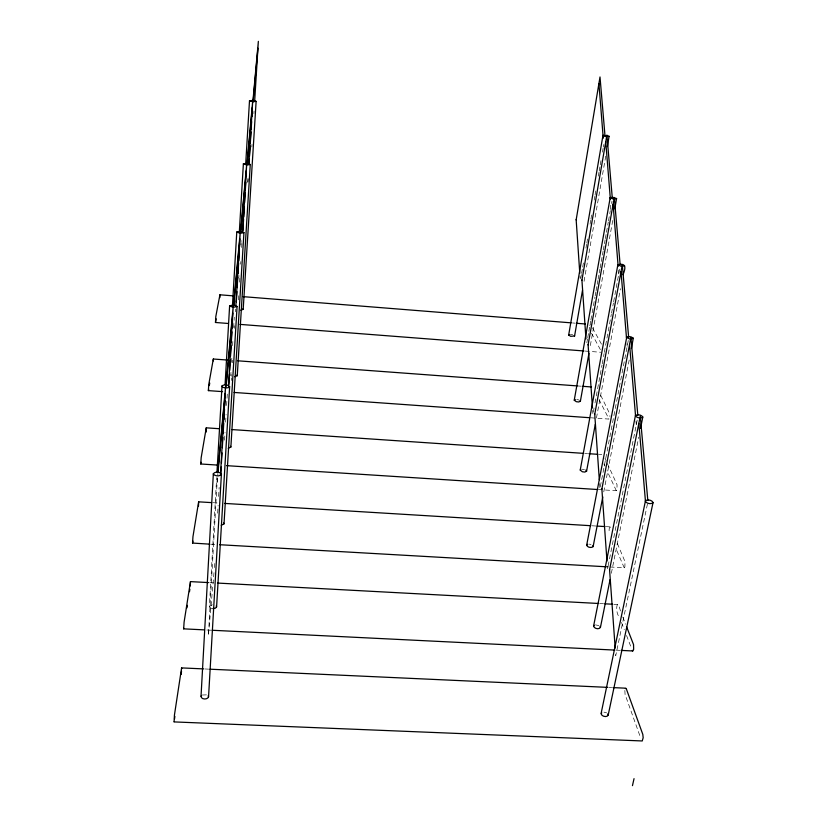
<?xml version="1.0" encoding="UTF-8"?>
<svg xmlns="http://www.w3.org/2000/svg" width="827" height="827" viewBox="0 0 827 827"><rect width="100%" height="100%" fill="white"/><g stroke="black" fill="none" stroke-linecap="round" stroke-linejoin="round"><path stroke-width="0.62" stroke-dasharray="4.13 3.1" d="M211.815 608.507L210.254 607.928L209.365 606.511L216.653 477.644M217.367 477.737L208.394 635.477L214.007 572.687M217.666 513.164L218.111 505.431M218.628 496.417L219.145 487.413M224.572 440.171L225.027 432.469M225.626 422.183L226.081 414.482M226.608 405.478L227.435 391.347M231.643 376.192L230.816 375.262L231.043 371.395M231.581 362.371L231.891 357.223M232.583 345.614L232.966 339.173M233.648 327.564L234.268 317.258M232.459 362.815L232.604 360.262M234.517 328.319L234.672 325.766M235.509 311.707L235.664 309.153M231.395 380.441L231.55 377.918M238.827 278.048L238.982 275.474M240.843 244.637L241.153 239.499M238.517 299.86L238.817 294.898M239.592 282.141L239.82 278.285M240.678 264.164L240.833 261.601M241.691 247.469L241.918 243.624M247.749 182.364L248.059 177.267M247.955 181.909L248.11 179.345M251.842 146.948L251.997 144.384M253.899 113.609L254.054 111.045M609.861 416.467L609.933 415.661M624.85 690.473L625.078 694.484L640.708 738.087M214.462 567.56L215.03 561.151M217.077 482.741L217.894 473.84M580.74 278.41L581.391 274.626M581.608 273.365L582.477 268.31M582.694 267.049L583.562 261.994M585.95 248.1L586.601 244.316M586.819 243.055L587.687 238M590.075 224.107L590.726 220.323M590.943 219.062L591.812 214.007M594.199 200.113L594.851 196.33M595.068 195.058L595.936 190.014M598.324 176.12L598.975 172.336M599.193 171.065L600.061 166.02M600.278 164.759L601.146 159.704M602.449 152.127L603.1 148.333M603.317 147.072L603.751 144.549M584.058 281.345L605.85 155.476M586.839 342.74L587.511 338.936M587.739 337.664L588.638 332.578M588.865 331.307L590.674 321.145M590.902 319.873L594.964 297.017M595.182 295.746L595.864 291.931M596.091 290.659L596.991 285.584M597.218 284.312L597.89 280.498M598.117 279.226L599.027 274.15M599.244 272.879L599.926 269.064M600.154 267.793L601.053 262.717M601.281 261.446L602.18 256.36M602.407 255.098L603.09 251.284M603.307 250.012L604.217 244.937M604.444 243.665L605.116 239.851M605.343 238.579L606.243 233.503M606.47 232.232L608.279 222.07M608.507 220.799L610.305 210.637M610.533 209.365L610.781 204.269M611.587 203.452L611.98 201.209M590.344 345.562L613.003 218.979M594.075 408.021L592.918 414.348L592.649 410.492M595.006 402.956L601.994 364.996M602.232 363.735L604.092 353.605M604.33 352.343L611.318 314.384M611.546 313.113L613.417 302.992M613.644 301.721L619.826 268.175M596.453 417.966L620.446 288.685M628.293 340.517L599.937 488.674L599.575 483.537M603.772 491.858L629.461 358.691M637.235 420.064L607.525 568.873L607.338 566.299M611.349 573.256L638.744 437.173M647.438 504.077L615.733 655.687L615.453 651.841M589.785 325.621L590.323 324.432M209.365 606.511L212.27 604.795M230.816 375.262L231.333 374.693M598.303 489.563L616.322 490.721L616.963 489.646L617.045 484.663L606.563 461.807M610.491 527.244C608.765 526.727 608.961 531.42 609.385 532.836M610.047 566.991L624.22 567.798L624.902 566.815L624.985 561.585L616.994 542.636M620.446 610.977C616.611 595.089 615.03 613.717 619.227 616.539M202.305 695.011L206.884 694.856M595.492 624.892L598.913 625.553M582.022 469.209L584.451 469.509M570.361 334.439L572.625 334.718M204.776 668.96L208.642 669.136M609.127 687.433L611.701 687.547M206.895 629.998L210.761 630.184M615.97 650.146L619.837 650.332M209.769 582.653L213.635 582.859M599.678 603.545L603.534 603.751M613.83 604.299L617.686 604.506M210.585 544.197L215.744 544.486M606.181 566.774L608.755 566.919M212.859 502.692L218.018 503.012M592.049 525.776L595.916 526.013M606.232 526.644L610.109 526.871M585.02 453.454L587.594 453.63M599.182 454.416L601.767 454.592M590.747 417.79L608.972 419.082L599.141 399.73M577.36 385.92L581.226 386.209M585.196 351.072L600.65 352.261M572.491 322.954L575.054 323.161M589.32 544.145L591.026 544.455M603.927 712.119L606.604 712.864M576.75 399.503L579.045 400.01M616.322 490.721L607.008 470.739M624.22 567.798L616.249 549.273M592.473 327.854L601.591 344.383M591.512 333.291L601.208 351.134M600.733 395.347L609.902 414.182M604.992 458.375L606.036 460.66M603.917 463.895L604.951 466.18M622.783 616.983L625.594 624.178M621.511 622.462L624.251 629.564M626.535 635.487L631.559 648.513M635.973 420.943L636.294 424.758M626.969 343.732L627.186 346.306M618.462 270.088L618.772 273.882M579.954 275.846L580.13 278.389"/><path stroke-width="1.24" d="M181.661 668.785L181.599 667.906L203.494 668.898M213.314 360.944L213.345 359.021L227.466 360.045M201.013 696.541L213.345 473.737C215.041 471.38 219.558 471.741 221.429 473.788L208.549 696.861C207.618 700.004 200.444 699.632 201.209 695.962M216.943 472.496L222.029 385.775C224.158 384.472 228.293 384.369 229.637 386.705L216.591 606.884L215.371 608.186L212.735 608.62M225.089 384.41L229.617 305.866L233.545 304.936L237.08 306.455L224.014 523.873L221.243 525.321M220.478 474.832L225.616 386.168L217.697 472.713M220.83 473.364L221.202 466.966M221.419 463.13L222.018 452.896M222.308 447.779L222.908 437.545M223.125 433.71L223.724 423.476M223.941 419.64L224.541 409.406M224.758 405.561L225.058 400.444M232.48 305.256L236.77 232.015L240.523 231.322L243.934 232.635L230.878 447.045L228.231 448.255M228.521 386.209L233.255 305.659L225.967 385.413M228.852 384.503L229.461 374.238M229.689 370.382L230.288 360.107M230.516 356.261L231.126 345.986M231.353 342.13L231.953 331.865M232.18 328.009L232.563 321.589M239.323 232.18L243.376 163.86L246.973 163.364L250.261 164.49L237.256 375.737L234.713 376.73M235.891 305.318L240.285 231.622L233.555 305.39M236.305 301.907L236.925 291.611M237.153 287.744L237.762 277.448M238 273.582L238.61 263.275M238.765 260.701L239.23 252.979M239.613 246.539L239.768 243.965M219.858 297.596L219.92 294.794L234.072 295.932M245.712 163.705L249.496 100.749L252.938 100.439L256.122 101.39L243.19 309.37L240.75 310.187M242.621 232.067L246.777 163.301L240.543 231.756M242.89 230.826L243.583 219.31M243.738 216.746L244.358 206.512M244.585 202.677L245.205 192.443M245.361 189.89L245.826 182.209M246.219 175.82L246.374 173.256M248.844 164.501L252.783 100.057L246.984 163.767M249.051 163.973L249.361 158.846M249.516 156.282L250.147 146.028M250.302 143.464L251.015 131.938M251.17 129.374L251.635 121.683M251.956 116.555L252.183 112.71M254.685 100.791L258.355 41.35L252.835 102.083M181.516 671.235L181.185 674.46M190.293 585.909L190.468 581.619L208.487 582.58M198.49 506.124L198.666 501.834L211.567 502.62M206.088 432.118L206.274 427.838L219.155 428.706M218.008 472.558L225.182 393.662M226.174 386.333L232.821 313.04M233.865 304.998L239.861 238.879M240.729 232.521L246.343 170.434M247.18 164.346L252.359 107.065M253.145 101.307L257.931 48.224M174.507 718.963L174.879 716.42M186.985 607.804L187.367 605.333M189.486 591.718L189.869 589.237M192.929 541.085L192.598 543.07L209.303 544.125M576.171 219.837L600.009 76.963L604.971 135.545M201.095 462.272L200.754 463.988L201.168 457.672L206.243 427.859M582.508 290.236L574.589 336.01L570.63 336.31L568.676 335.018L602.986 135.328L609.096 136.238L607.39 146.575M581.929 280.208L606.904 135.049L612.269 197.684M588.1 344.869L614.306 197.477L620.136 264.63M208.662 389.207L208.404 390.623L222.566 391.636M209.314 385.558L209.738 383.128M588.979 353.15L580.378 401.25L578.642 401.974L576.285 401.684L574.248 400.196L610.223 197.539L613.52 197.467L616.56 198.521L614.812 208.859M595.285 424.313L586.581 471.204L584.792 472.072L582.353 471.772L580.234 470.067L617.852 264.774C625.398 262.852 626.38 266.666 623.031 274.74M594.737 414.306L622.297 264.733L628.623 336.93M183.801 628.303L183.666 628.851L204.31 629.874M216.157 318.85L215.465 322.489L228.345 323.481M601.87 489.057L630.918 337.416L637.824 415.257M602.79 496.934L593.083 546.771C591.212 548.084 587.408 547.484 586.663 545.179L626.825 336.723L630.887 336.847L633.296 338.078L631.414 348.549M609.571 569.751L640.274 416.208L647.82 500.418M610.078 579.551L600.433 627.435C599.058 629.792 594.158 628.696 593.59 626.111L635.394 415.733C637.214 413.955 641.566 414.844 642.806 417.015L640.522 428.355M198.625 501.896L192.96 536.671L192.546 543.163M601.074 713.598L645.484 500.697C647.727 499.27 651.903 499.994 653.051 502.506L608.207 715.024C607.07 718.249 599.42 715.841 601.663 712.657M632.459 785.65L634.04 778.641M213.314 359.001L208.766 384.483L208.363 390.623M219.92 294.794L215.826 316.462L215.465 322.489M181.599 667.906L174.445 715.024L174.083 721.671M653.051 502.506L652.896 502.919C650.663 504.346 646.445 503.622 645.318 501.1M593.59 626.111L594.158 625.305M221.502 474.264C219.827 476.641 215.278 476.28 213.418 474.222L213.345 473.737M586.663 545.179L587.79 544.269M642.806 417.015C640.997 418.793 636.614 417.914 635.394 415.733M229.637 386.705L228.335 387.687L225.513 387.935L222.814 387.294L221.832 386.147M580.234 470.067L580.781 469.488M237.08 306.455L233.152 307.396L229.617 305.866M633.379 338.398L629.678 338.967L626.277 337.22M574.248 400.196L575.323 399.555M243.934 232.635L240.192 233.338L236.77 232.015M624.674 265.87L621.098 266.253L617.852 264.774M568.676 335.018L569.193 334.604M250.261 164.49L246.673 164.986L243.376 163.86M625.388 688.519L626.308 688.798L642.817 734.407L643.168 737.767L642.238 740.961L174.021 721.909M616.622 198.728L613.169 198.976L610.057 197.715M256.122 101.39L252.68 101.711L249.496 100.749M609.158 136.414L605.809 136.527L602.831 135.463M621.129 650.394L632.748 650.973L633.658 649.391L633.544 644.574L626.525 626.577M209.934 669.198L607.835 687.371M612.993 687.609L625.863 688.198M212.053 630.257L614.678 650.084M217.491 583.066L598.386 603.472M604.826 603.813L612.538 604.227M219.61 544.714L606.181 566.774M224.468 503.405L590.757 525.703M597.208 526.096L604.951 526.561M200.754 463.988L217.48 465.074M226.495 465.653L597.022 489.481M232.046 429.575L583.728 453.372M588.876 453.713L597.9 454.323M234.124 392.453L589.651 417.718M237.762 360.799L577.36 385.92M582.508 386.302L591.512 386.964M239.944 324.38L583.903 350.968M243.076 296.645L571.199 322.85M576.347 323.264L585.351 323.977M632.748 650.973L632.293 650.404M585.816 470.108L586.581 471.204M242.838 308.822L243.19 309.37M236.904 375.096L237.256 375.737M574.31 335.462L574.589 336.01M230.516 446.301L230.878 447.045M580.078 400.619L580.378 401.25M223.641 523.015L224.014 523.873M592.918 545.541L593.248 546.399M216.219 605.902L216.591 606.884M600.082 626.442L600.433 627.435M208.166 695.724L208.549 696.861M607.835 713.887L608.207 715.024M183.666 628.851L184.09 622.173L190.468 581.619M638.837 423.352L645.442 501.11M629.564 344.456L635.549 415.836M621.015 271.659L626.442 337.302M613.096 204.29L618.151 266.294M605.746 141.758L610.367 199.173M598.903 83.548L603.245 138.192M609.551 569.462L615.174 647.996M601.849 488.778L606.977 561.151M594.716 414.048L599.306 479.691M588.09 344.632L592.473 407.918M581.919 279.981L585.95 338.905M576.15 219.62L579.789 273.303"/></g></svg>
